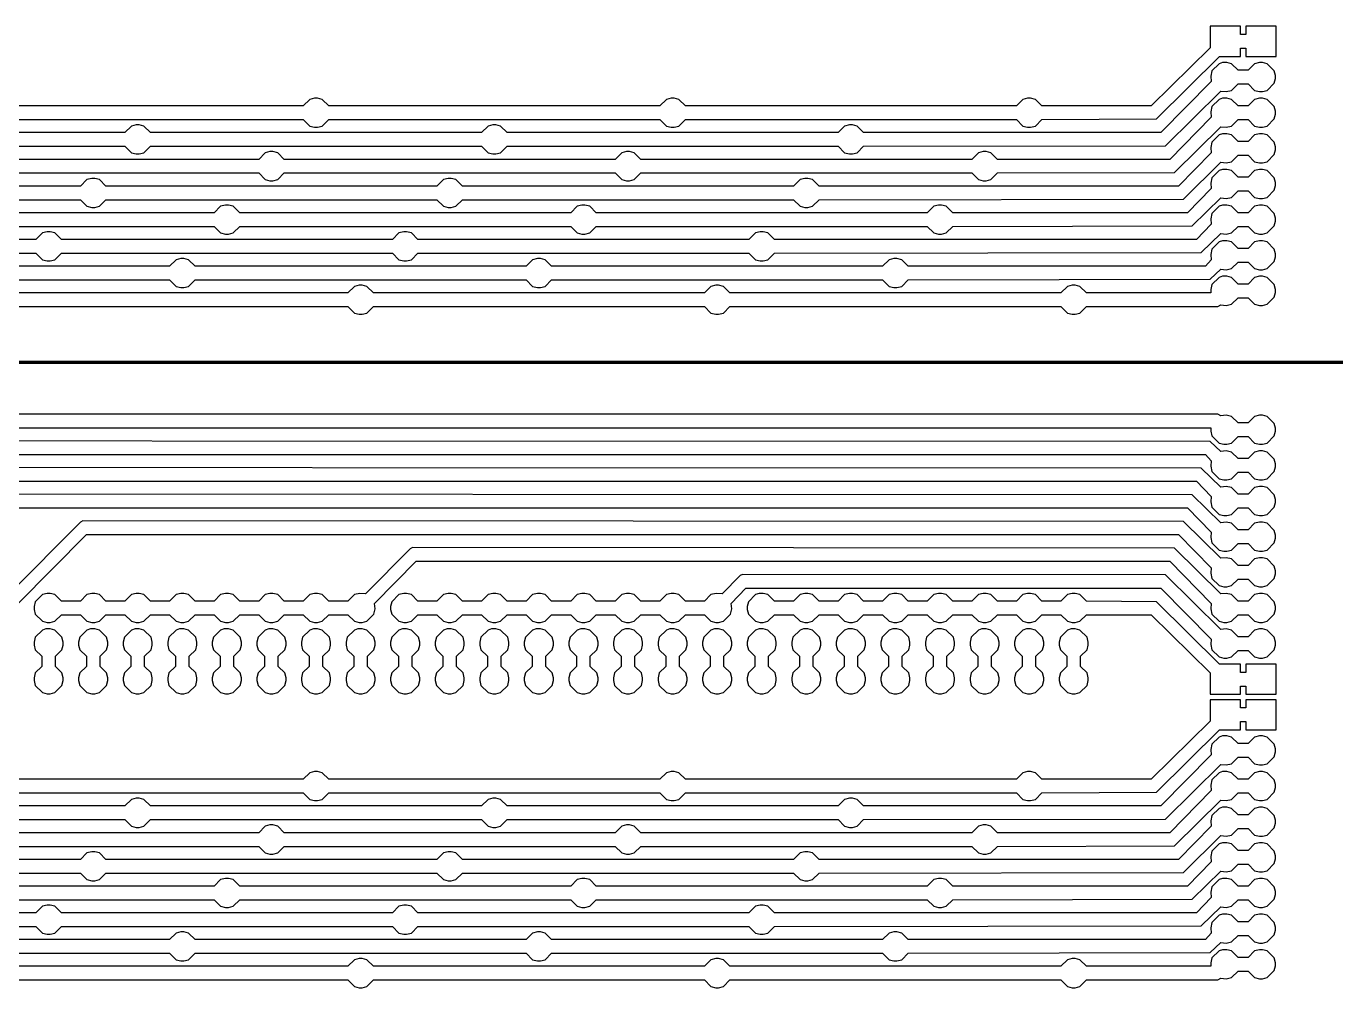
# Model space of a CAD drawing. Header units: millimetres. Extents: x -2 to 222, y 0 to 275.
# Drawn here: x 128.2 to 222, y 2.4 to 70.9 of the extents above; entities that cross this region are included whole.
import ezdxf

# ---------------------------------------------------------------- set-up
doc = ezdxf.new("R2010")
doc.units = ezdxf.units.MM
doc.layers.add('bottom', color=1, linetype='CONTINUOUS', lineweight=25, true_color=0xff0000)
doc.layers.add('rezanje', color=3, linetype='CONTINUOUS', lineweight=200, true_color=0x00ff00)

msp = doc.modelspace()

# ---------------------------------------------------------------- linework, layer by layer
at = {"layer": 'bottom'}
for points in [[(212.555667, 70.944667), (212.555667, 70.944667), (212.555667, 69.420667), (208.364667, 65.272), (200.575333, 65.272), (200.109667, 65.737667), (199.771, 65.822333), (199.559333, 65.822333), (199.220667, 65.737667), (198.755, 65.272), (175.175333, 65.272), (174.709667, 65.737667), (174.371, 65.822333), (174.159333, 65.822333), (173.820667, 65.737667), (173.355, 65.272), (149.775333, 65.272), (149.309667, 65.737667), (148.971, 65.822333), (148.759333, 65.822333), (148.420667, 65.737667), (147.955, 65.272), (124.375333, 65.272)], [(124.375333, 64.298333), (147.955, 64.298333), (148.420667, 63.832667), (148.759333, 63.748), (148.971, 63.748), (149.309667, 63.832667), (149.775333, 64.298333), (173.355, 64.298333), (173.820667, 63.832667), (174.159333, 63.748), (174.371, 63.748), (174.709667, 63.832667), (175.175333, 64.298333), (198.755, 64.298333), (199.220667, 63.832667), (199.559333, 63.748), (199.771, 63.748), (200.109667, 63.832667), (200.575333, 64.298333), (208.745667, 64.340667), (213.233, 68.785667), (214.714667, 68.785667), (214.714667, 69.378333), (215.095667, 69.378333), (215.095667, 68.785667), (217.254667, 68.785667), (217.254667, 70.944667), (215.095667, 70.944667), (215.095667, 70.352), (214.714667, 70.352), (214.714667, 70.944667), (212.555667, 70.944667)], [(213.444667, 68.362333), (213.444667, 68.362333), (213.190667, 68.277667), (212.682667, 67.769667), (212.598, 67.388667), (212.640333, 67.007667), (209.042, 63.367), (187.875333, 63.367), (187.409667, 63.832667), (187.071, 63.917333), (186.859333, 63.917333), (186.520667, 63.832667), (186.055, 63.367), (162.475333, 63.367), (162.009667, 63.832667), (161.671, 63.917333), (161.459333, 63.917333), (161.120667, 63.832667), (160.655, 63.367), (137.075333, 63.367), (136.609667, 63.832667), (136.271, 63.917333), (136.059333, 63.917333), (135.720667, 63.832667), (135.255, 63.367), (111.675333, 63.367)], [(111.675333, 62.393333), (135.255, 62.393333), (135.720667, 61.927667), (136.059333, 61.843), (136.271, 61.843), (136.609667, 61.927667), (137.075333, 62.393333), (160.655, 62.393333), (161.120667, 61.927667), (161.459333, 61.843), (161.671, 61.843), (162.009667, 61.927667), (162.475333, 62.393333), (186.055, 62.393333), (186.520667, 61.927667), (186.859333, 61.843), (187.071, 61.843), (187.409667, 61.927667), (187.875333, 62.393333), (209.380667, 62.435667), (213.317667, 66.330333), (213.698667, 66.288), (214.079667, 66.372667), (214.545333, 66.838333), (215.265, 66.838333), (215.730667, 66.372667), (216.069333, 66.288), (216.281, 66.288), (216.619667, 66.372667), (217.127667, 66.880667), (217.212333, 67.219333), (217.212333, 67.431), (217.127667, 67.769667), (216.619667, 68.277667), (216.281, 68.362333), (216.069333, 68.362333), (215.730667, 68.277667), (215.265, 67.812), (214.545333, 67.812), (214.079667, 68.277667), (213.741, 68.362333), (213.444667, 68.362333)], [(213.444667, 65.822333), (213.444667, 65.822333), (213.190667, 65.737667), (212.682667, 65.229667), (212.598, 64.848667), (212.640333, 64.467667), (209.677, 61.462), (197.400333, 61.462), (196.934667, 61.927667), (196.596, 62.012333), (196.384333, 62.012333), (196.045667, 61.927667), (195.58, 61.462), (172.000333, 61.462), (171.534667, 61.927667), (171.196, 62.012333), (170.984333, 62.012333), (170.645667, 61.927667), (170.18, 61.462), (146.600333, 61.462), (146.134667, 61.927667), (145.796, 62.012333), (145.584333, 62.012333), (145.245667, 61.927667), (144.78, 61.462), (121.200333, 61.462)], [(121.200333, 60.488333), (144.78, 60.488333), (145.245667, 60.022667), (145.584333, 59.938), (145.796, 59.938), (146.134667, 60.022667), (146.600333, 60.488333), (170.18, 60.488333), (170.645667, 60.022667), (170.984333, 59.938), (171.196, 59.938), (171.534667, 60.022667), (172.000333, 60.488333), (195.58, 60.488333), (196.045667, 60.022667), (196.384333, 59.938), (196.596, 59.938), (196.934667, 60.022667), (197.400333, 60.488333), (210.015667, 60.530667), (213.317667, 63.790333), (213.698667, 63.748), (214.079667, 63.832667), (214.545333, 64.298333), (215.265, 64.298333), (215.730667, 63.832667), (216.069333, 63.748), (216.281, 63.748), (216.619667, 63.832667), (217.127667, 64.340667), (217.212333, 64.679333), (217.212333, 64.891), (217.127667, 65.229667), (216.619667, 65.737667), (216.281, 65.822333), (216.069333, 65.822333), (215.730667, 65.737667), (215.265, 65.272), (214.545333, 65.272), (214.079667, 65.737667), (213.741, 65.822333), (213.444667, 65.822333)], [(213.444667, 63.282333), (213.444667, 63.282333), (213.190667, 63.197667), (212.682667, 62.689667), (212.598, 62.308667), (212.640333, 61.927667), (210.312, 59.557), (184.700333, 59.557), (184.234667, 60.022667), (183.896, 60.107333), (183.684333, 60.107333), (183.345667, 60.022667), (182.88, 59.557), (159.300333, 59.557), (158.834667, 60.022667), (158.496, 60.107333), (158.284333, 60.107333), (157.945667, 60.022667), (157.48, 59.557), (133.900333, 59.557), (133.434667, 60.022667), (133.096, 60.107333), (132.884333, 60.107333), (132.545667, 60.022667), (132.08, 59.557), (108.500333, 59.557)], [(108.500333, 58.583333), (132.08, 58.583333), (132.545667, 58.117667), (132.884333, 58.033), (133.096, 58.033), (133.434667, 58.117667), (133.900333, 58.583333), (157.48, 58.583333), (157.945667, 58.117667), (158.284333, 58.033), (158.496, 58.033), (158.834667, 58.117667), (159.300333, 58.583333), (182.88, 58.583333), (183.345667, 58.117667), (183.684333, 58.033), (183.896, 58.033), (184.234667, 58.117667), (184.700333, 58.583333), (210.650667, 58.625667), (213.317667, 61.250333), (213.698667, 61.208), (214.079667, 61.292667), (214.545333, 61.758333), (215.265, 61.758333), (215.730667, 61.292667), (216.069333, 61.208), (216.281, 61.208), (216.619667, 61.292667), (217.127667, 61.800667), (217.212333, 62.139333), (217.212333, 62.351), (217.127667, 62.689667), (216.619667, 63.197667), (216.281, 63.282333), (216.069333, 63.282333), (215.730667, 63.197667), (215.265, 62.732), (214.545333, 62.732), (214.079667, 63.197667), (213.741, 63.282333), (213.444667, 63.282333)], [(213.444667, 60.742333), (213.444667, 60.742333), (213.190667, 60.657667), (212.682667, 60.149667), (212.598, 59.768667), (212.640333, 59.387667), (210.947, 57.652), (194.225333, 57.652), (193.759667, 58.117667), (193.421, 58.202333), (193.209333, 58.202333), (192.870667, 58.117667), (192.405, 57.652), (168.825333, 57.652), (168.359667, 58.117667), (168.021, 58.202333), (167.809333, 58.202333), (167.470667, 58.117667), (167.005, 57.652), (143.425333, 57.652), (142.959667, 58.117667), (142.621, 58.202333), (142.409333, 58.202333), (142.070667, 58.117667), (141.605, 57.652), (118.025333, 57.652)], [(118.025333, 56.678333), (141.605, 56.678333), (142.070667, 56.212667), (142.409333, 56.128), (142.621, 56.128), (142.959667, 56.212667), (143.425333, 56.678333), (167.005, 56.678333), (167.470667, 56.212667), (167.809333, 56.128), (168.021, 56.128), (168.359667, 56.212667), (168.825333, 56.678333), (192.405, 56.678333), (192.870667, 56.212667), (193.209333, 56.128), (193.421, 56.128), (193.759667, 56.212667), (194.225333, 56.678333), (211.285667, 56.720667), (213.317667, 58.710333), (213.698667, 58.668), (214.079667, 58.752667), (214.545333, 59.218333), (215.265, 59.218333), (215.730667, 58.752667), (216.069333, 58.668), (216.281, 58.668), (216.619667, 58.752667), (217.127667, 59.260667), (217.212333, 59.599333), (217.212333, 59.811), (217.127667, 60.149667), (216.619667, 60.657667), (216.281, 60.742333), (216.069333, 60.742333), (215.730667, 60.657667), (215.265, 60.192), (214.545333, 60.192), (214.079667, 60.657667), (213.741, 60.742333), (213.444667, 60.742333)], [(213.444667, 58.202333), (213.444667, 58.202333), (213.190667, 58.117667), (212.682667, 57.609667), (212.598, 57.228667), (212.640333, 56.847667), (211.582, 55.747), (181.525333, 55.747), (181.059667, 56.212667), (180.721, 56.297333), (180.509333, 56.297333), (180.170667, 56.212667), (179.705, 55.747), (156.125333, 55.747), (155.659667, 56.212667), (155.321, 56.297333), (155.109333, 56.297333), (154.770667, 56.212667), (154.305, 55.747), (130.725333, 55.747), (130.259667, 56.212667), (129.921, 56.297333), (129.709333, 56.297333), (129.370667, 56.212667), (128.905, 55.747), (105.325333, 55.747)], [(105.325333, 54.773333), (128.905, 54.773333), (129.370667, 54.307667), (129.709333, 54.223), (129.921, 54.223), (130.259667, 54.307667), (130.725333, 54.773333), (154.305, 54.773333), (154.770667, 54.307667), (155.109333, 54.223), (155.321, 54.223), (155.659667, 54.307667), (156.125333, 54.773333), (179.705, 54.773333), (180.170667, 54.307667), (180.509333, 54.223), (180.721, 54.223), (181.059667, 54.307667), (181.525333, 54.773333), (211.920667, 54.815667), (213.317667, 56.170333), (213.698667, 56.128), (214.079667, 56.212667), (214.545333, 56.678333), (215.265, 56.678333), (215.730667, 56.212667), (216.069333, 56.128), (216.281, 56.128), (216.619667, 56.212667), (217.127667, 56.720667), (217.212333, 57.059333), (217.212333, 57.271), (217.127667, 57.609667), (216.619667, 58.117667), (216.281, 58.202333), (216.069333, 58.202333), (215.730667, 58.117667), (215.265, 57.652), (214.545333, 57.652), (214.079667, 58.117667), (213.741, 58.202333), (213.444667, 58.202333)], [(213.444667, 55.662333), (213.444667, 55.662333), (213.190667, 55.577667), (212.682667, 55.069667), (212.598, 54.688667), (212.640333, 54.307667), (212.217, 53.842), (191.050333, 53.842), (190.584667, 54.307667), (190.246, 54.392333), (190.034333, 54.392333), (189.695667, 54.307667), (189.23, 53.842), (165.650333, 53.842), (165.184667, 54.307667), (164.846, 54.392333), (164.634333, 54.392333), (164.295667, 54.307667), (163.83, 53.842), (140.250333, 53.842), (139.784667, 54.307667), (139.446, 54.392333), (139.234333, 54.392333), (138.895667, 54.307667), (138.43, 53.842), (114.850333, 53.842)], [(114.850333, 52.868333), (138.43, 52.868333), (138.895667, 52.402667), (139.234333, 52.318), (139.446, 52.318), (139.784667, 52.402667), (140.250333, 52.868333), (163.83, 52.868333), (164.295667, 52.402667), (164.634333, 52.318), (164.846, 52.318), (165.184667, 52.402667), (165.650333, 52.868333), (189.23, 52.868333), (189.695667, 52.402667), (190.034333, 52.318), (190.246, 52.318), (190.584667, 52.402667), (191.050333, 52.868333), (212.555667, 52.910667), (213.317667, 53.630333), (213.698667, 53.588), (214.079667, 53.672667), (214.545333, 54.138333), (215.265, 54.138333), (215.730667, 53.672667), (216.069333, 53.588), (216.281, 53.588), (216.619667, 53.672667), (217.127667, 54.180667), (217.212333, 54.519333), (217.212333, 54.731), (217.127667, 55.069667), (216.619667, 55.577667), (216.281, 55.662333), (216.069333, 55.662333), (215.730667, 55.577667), (215.265, 55.112), (214.545333, 55.112), (214.079667, 55.577667), (213.741, 55.662333), (213.444667, 55.662333)], [(213.444667, 53.122333), (213.444667, 53.122333), (213.190667, 53.037667), (212.682667, 52.529667), (212.598, 52.191), (212.598, 51.937), (203.750333, 51.937), (203.284667, 52.402667), (202.946, 52.487333), (202.734333, 52.487333), (202.395667, 52.402667), (201.93, 51.937), (178.350333, 51.937), (177.884667, 52.402667), (177.546, 52.487333), (177.334333, 52.487333), (176.995667, 52.402667), (176.53, 51.937), (152.950333, 51.937), (152.484667, 52.402667), (152.146, 52.487333), (151.934333, 52.487333), (151.595667, 52.402667), (151.13, 51.937), (127.550333, 51.937)], [(127.550333, 50.963333), (151.13, 50.963333), (151.595667, 50.497667), (151.934333, 50.413), (152.146, 50.413), (152.484667, 50.497667), (152.950333, 50.963333), (176.53, 50.963333), (176.995667, 50.497667), (177.334333, 50.413), (177.546, 50.413), (177.884667, 50.497667), (178.350333, 50.963333), (201.93, 50.963333), (202.395667, 50.497667), (202.734333, 50.413), (202.946, 50.413), (203.284667, 50.497667), (203.750333, 50.963333), (213.106, 50.963333), (213.317667, 51.090333), (213.698667, 51.048), (214.079667, 51.132667), (214.545333, 51.598333), (215.265, 51.598333), (215.730667, 51.132667), (216.069333, 51.048), (216.281, 51.048), (216.619667, 51.132667), (217.127667, 51.640667), (217.212333, 51.979333), (217.212333, 52.191), (217.127667, 52.529667), (216.619667, 53.037667), (216.281, 53.122333), (216.069333, 53.122333), (215.730667, 53.037667), (215.265, 52.572), (214.545333, 52.572), (214.079667, 53.037667), (213.741, 53.122333), (213.444667, 53.122333)], [(38.523333, 42.333333), (212.598, 42.333333), (212.598, 42.079333), (212.682667, 41.740667), (213.190667, 41.232667), (213.529333, 41.148), (213.741, 41.148), (214.079667, 41.232667), (214.545333, 41.698333), (215.265, 41.698333), (215.730667, 41.232667), (216.069333, 41.148), (216.281, 41.148), (216.619667, 41.232667), (217.127667, 41.740667), (217.212333, 42.079333), (217.212333, 42.291), (217.127667, 42.629667), (216.619667, 43.137667), (216.281, 43.222333), (216.069333, 43.222333), (215.730667, 43.137667), (215.265, 42.672), (214.545333, 42.672), (214.079667, 43.137667), (213.698667, 43.222333), (213.317667, 43.18), (213.106, 43.307), (38.269333, 43.307)], [(62.018333, 40.428333), (212.217, 40.428333), (212.640333, 39.962667), (212.598, 39.581667), (212.682667, 39.200667), (213.190667, 38.692667), (213.529333, 38.608), (213.741, 38.608), (214.079667, 38.692667), (214.545333, 39.158333), (215.265, 39.158333), (215.730667, 38.692667), (216.069333, 38.608), (216.281, 38.608), (216.619667, 38.692667), (217.127667, 39.200667), (217.212333, 39.539333), (217.212333, 39.751), (217.127667, 40.089667), (216.619667, 40.597667), (216.281, 40.682333), (216.069333, 40.682333), (215.730667, 40.597667), (215.265, 40.132), (214.545333, 40.132), (214.079667, 40.597667), (213.698667, 40.682333), (213.317667, 40.64), (212.555667, 41.359667), (61.764333, 41.402)], [(85.513333, 38.523333), (211.582, 38.523333), (212.640333, 37.422667), (212.598, 37.041667), (212.682667, 36.660667), (213.190667, 36.152667), (213.529333, 36.068), (213.741, 36.068), (214.079667, 36.152667), (214.545333, 36.618333), (215.265, 36.618333), (215.730667, 36.152667), (216.069333, 36.068), (216.281, 36.068), (216.619667, 36.152667), (217.127667, 36.660667), (217.212333, 36.999333), (217.212333, 37.211), (217.127667, 37.549667), (216.619667, 38.057667), (216.281, 38.142333), (216.069333, 38.142333), (215.730667, 38.057667), (215.265, 37.592), (214.545333, 37.592), (214.079667, 38.057667), (213.698667, 38.142333), (213.317667, 38.1), (211.920667, 39.454667), (85.259333, 39.497)], [(109.008333, 36.618333), (210.947, 36.618333), (212.640333, 34.882667), (212.598, 34.501667), (212.682667, 34.120667), (213.190667, 33.612667), (213.529333, 33.528), (213.741, 33.528), (214.079667, 33.612667), (214.545333, 34.078333), (215.265, 34.078333), (215.730667, 33.612667), (216.069333, 33.528), (216.281, 33.528), (216.619667, 33.612667), (217.127667, 34.120667), (217.212333, 34.459333), (217.212333, 34.671), (217.127667, 35.009667), (216.619667, 35.517667), (216.281, 35.602333), (216.069333, 35.602333), (215.730667, 35.517667), (215.265, 35.052), (214.545333, 35.052), (214.079667, 35.517667), (213.698667, 35.602333), (213.317667, 35.56), (211.285667, 37.549667), (108.754333, 37.592)], [(132.249333, 35.687), (132.249333, 35.687), (132.08, 35.602333), (127, 30.48)], [(127.635, 29.802667), (132.503333, 34.713333), (210.312, 34.713333), (212.640333, 32.342667), (212.598, 31.961667), (212.682667, 31.580667), (213.190667, 31.072667), (213.529333, 30.988), (213.741, 30.988), (214.079667, 31.072667), (214.545333, 31.538333), (215.265, 31.538333), (215.730667, 31.072667), (216.069333, 30.988), (216.281, 30.988), (216.619667, 31.072667), (217.127667, 31.580667), (217.212333, 31.919333), (217.212333, 32.131), (217.127667, 32.469667), (216.619667, 32.977667), (216.281, 33.062333), (216.069333, 33.062333), (215.730667, 32.977667), (215.265, 32.512), (214.545333, 32.512), (214.079667, 32.977667), (213.698667, 33.062333), (213.317667, 33.02), (210.650667, 35.644667), (132.249333, 35.687)], [(155.744333, 33.782), (155.744333, 33.782), (155.575, 33.697333), (152.4, 30.48), (151.976667, 30.522333), (151.595667, 30.437667), (151.13, 29.972), (149.775333, 29.972), (149.309667, 30.437667), (148.971, 30.522333), (148.759333, 30.522333), (148.420667, 30.437667), (147.955, 29.972), (146.600333, 29.972), (146.134667, 30.437667), (145.796, 30.522333), (145.584333, 30.522333), (145.245667, 30.437667), (144.78, 29.972), (143.425333, 29.972), (142.959667, 30.437667), (142.621, 30.522333), (142.409333, 30.522333), (142.070667, 30.437667), (141.605, 29.972), (140.250333, 29.972), (139.784667, 30.437667), (139.446, 30.522333), (139.234333, 30.522333), (138.895667, 30.437667), (138.43, 29.972), (137.075333, 29.972), (136.609667, 30.437667), (136.271, 30.522333), (136.059333, 30.522333), (135.720667, 30.437667), (135.255, 29.972), (133.900333, 29.972), (133.434667, 30.437667), (133.096, 30.522333), (132.884333, 30.522333), (132.545667, 30.437667), (132.08, 29.972), (130.725333, 29.972), (130.259667, 30.437667), (129.921, 30.522333), (129.709333, 30.522333), (129.370667, 30.437667), (128.862667, 29.929667), (128.778, 29.591), (128.778, 29.379333), (128.862667, 29.040667), (129.370667, 28.532667), (129.709333, 28.448), (129.921, 28.448), (130.259667, 28.532667), (130.725333, 28.998333), (132.08, 28.998333), (132.545667, 28.532667), (132.884333, 28.448), (133.096, 28.448), (133.434667, 28.532667), (133.900333, 28.998333), (135.255, 28.998333), (135.720667, 28.532667), (136.059333, 28.448), (136.271, 28.448), (136.609667, 28.532667), (137.075333, 28.998333), (138.43, 28.998333), (138.895667, 28.532667), (139.234333, 28.448), (139.446, 28.448), (139.784667, 28.532667), (140.250333, 28.998333), (141.605, 28.998333), (142.070667, 28.532667), (142.409333, 28.448), (142.621, 28.448), (142.959667, 28.532667), (143.425333, 28.998333), (144.78, 28.998333), (145.245667, 28.532667), (145.584333, 28.448), (145.796, 28.448), (146.134667, 28.532667), (146.600333, 28.998333), (147.955, 28.998333), (148.420667, 28.532667), (148.759333, 28.448), (148.971, 28.448), (149.309667, 28.532667), (149.775333, 28.998333), (151.13, 28.998333), (151.595667, 28.532667), (151.934333, 28.448), (152.146, 28.448), (152.484667, 28.532667), (152.992667, 29.040667), (153.077333, 29.421667), (153.035, 29.802667), (155.998333, 32.808333), (209.677, 32.808333), (212.640333, 29.802667), (212.598, 29.421667), (212.682667, 29.040667), (213.190667, 28.532667), (213.529333, 28.448), (213.741, 28.448), (214.079667, 28.532667), (214.545333, 28.998333), (215.265, 28.998333), (215.730667, 28.532667), (216.069333, 28.448), (216.281, 28.448), (216.619667, 28.532667), (217.127667, 29.040667), (217.212333, 29.379333), (217.212333, 29.591), (217.127667, 29.929667), (216.619667, 30.437667), (216.281, 30.522333), (216.069333, 30.522333), (215.730667, 30.437667), (215.265, 29.972), (214.545333, 29.972), (214.079667, 30.437667), (213.698667, 30.522333), (213.317667, 30.48), (210.015667, 33.739667), (155.744333, 33.782)], [(179.239333, 31.877), (179.239333, 31.877), (179.07, 31.792333), (177.8, 30.48), (177.376667, 30.522333), (176.995667, 30.437667), (176.53, 29.972), (175.175333, 29.972), (174.709667, 30.437667), (174.371, 30.522333), (174.159333, 30.522333), (173.820667, 30.437667), (173.355, 29.972), (172.000333, 29.972), (171.534667, 30.437667), (171.196, 30.522333), (170.984333, 30.522333), (170.645667, 30.437667), (170.18, 29.972), (168.825333, 29.972), (168.359667, 30.437667), (168.021, 30.522333), (167.809333, 30.522333), (167.470667, 30.437667), (167.005, 29.972), (165.650333, 29.972), (165.184667, 30.437667), (164.846, 30.522333), (164.634333, 30.522333), (164.295667, 30.437667), (163.83, 29.972), (162.475333, 29.972), (162.009667, 30.437667), (161.671, 30.522333), (161.459333, 30.522333), (161.120667, 30.437667), (160.655, 29.972), (159.300333, 29.972), (158.834667, 30.437667), (158.496, 30.522333), (158.284333, 30.522333), (157.945667, 30.437667), (157.48, 29.972), (156.125333, 29.972), (155.659667, 30.437667), (155.321, 30.522333), (155.109333, 30.522333), (154.770667, 30.437667), (154.262667, 29.929667), (154.178, 29.591), (154.178, 29.379333), (154.262667, 29.040667), (154.770667, 28.532667), (155.109333, 28.448), (155.321, 28.448), (155.659667, 28.532667), (156.125333, 28.998333), (157.48, 28.998333), (157.945667, 28.532667), (158.284333, 28.448), (158.496, 28.448), (158.834667, 28.532667), (159.300333, 28.998333), (160.655, 28.998333), (161.120667, 28.532667), (161.459333, 28.448), (161.671, 28.448), (162.009667, 28.532667), (162.475333, 28.998333), (163.83, 28.998333), (164.295667, 28.532667), (164.634333, 28.448), (164.846, 28.448), (165.184667, 28.532667), (165.650333, 28.998333), (167.005, 28.998333), (167.470667, 28.532667), (167.809333, 28.448), (168.021, 28.448), (168.359667, 28.532667), (168.825333, 28.998333), (170.18, 28.998333), (170.645667, 28.532667), (170.984333, 28.448), (171.196, 28.448), (171.534667, 28.532667), (172.000333, 28.998333), (173.355, 28.998333), (173.820667, 28.532667), (174.159333, 28.448), (174.371, 28.448), (174.709667, 28.532667), (175.175333, 28.998333), (176.53, 28.998333), (176.995667, 28.532667), (177.334333, 28.448), (177.546, 28.448), (177.884667, 28.532667), (178.392667, 29.040667), (178.477333, 29.421667), (178.435, 29.802667), (179.493333, 30.903333), (209.042, 30.903333), (212.640333, 27.262667), (212.598, 26.881667), (212.682667, 26.500667), (213.190667, 25.992667), (213.529333, 25.908), (213.741, 25.908), (214.079667, 25.992667), (214.545333, 26.458333), (215.265, 26.458333), (215.730667, 25.992667), (216.069333, 25.908), (216.281, 25.908), (216.619667, 25.992667), (217.127667, 26.500667), (217.212333, 26.839333), (217.212333, 27.051), (217.127667, 27.389667), (216.619667, 27.897667), (216.281, 27.982333), (216.069333, 27.982333), (215.730667, 27.897667), (215.265, 27.432), (214.545333, 27.432), (214.079667, 27.897667), (213.698667, 27.982333), (213.317667, 27.94), (209.380667, 31.834667), (179.239333, 31.877)], [(180.424667, 30.522333), (180.424667, 30.522333), (180.170667, 30.437667), (179.662667, 29.929667), (179.578, 29.591), (179.578, 29.379333), (179.662667, 29.040667), (180.170667, 28.532667), (180.509333, 28.448), (180.721, 28.448), (181.059667, 28.532667), (181.525333, 28.998333), (182.88, 28.998333), (183.345667, 28.532667), (183.684333, 28.448), (183.896, 28.448), (184.234667, 28.532667), (184.700333, 28.998333), (186.055, 28.998333), (186.520667, 28.532667), (186.859333, 28.448), (187.071, 28.448), (187.409667, 28.532667), (187.875333, 28.998333), (189.23, 28.998333), (189.695667, 28.532667), (190.034333, 28.448), (190.246, 28.448), (190.584667, 28.532667), (191.050333, 28.998333), (192.405, 28.998333), (192.870667, 28.532667), (193.209333, 28.448), (193.421, 28.448), (193.759667, 28.532667), (194.225333, 28.998333), (195.58, 28.998333), (196.045667, 28.532667), (196.384333, 28.448), (196.596, 28.448), (196.934667, 28.532667), (197.400333, 28.998333), (198.755, 28.998333), (199.220667, 28.532667), (199.559333, 28.448), (199.771, 28.448), (200.109667, 28.532667), (200.575333, 28.998333), (201.93, 28.998333), (202.395667, 28.532667), (202.734333, 28.448), (202.946, 28.448), (203.284667, 28.532667), (203.750333, 28.998333), (208.364667, 28.998333), (212.555667, 24.849667), (212.555667, 23.325667), (214.714667, 23.325667), (214.714667, 23.918333), (215.095667, 23.918333), (215.095667, 23.325667), (217.254667, 23.325667), (217.254667, 25.484667), (215.095667, 25.484667), (215.095667, 24.892), (214.714667, 24.892), (214.714667, 25.484667), (213.233, 25.484667), (208.745667, 29.929667), (203.750333, 29.972), (203.284667, 30.437667), (202.946, 30.522333), (202.734333, 30.522333), (202.395667, 30.437667), (201.93, 29.972), (200.575333, 29.972), (200.109667, 30.437667), (199.771, 30.522333), (199.559333, 30.522333), (199.220667, 30.437667), (198.755, 29.972), (197.400333, 29.972), (196.934667, 30.437667), (196.596, 30.522333), (196.384333, 30.522333), (196.045667, 30.437667), (195.58, 29.972), (194.225333, 29.972), (193.759667, 30.437667), (193.421, 30.522333), (193.209333, 30.522333), (192.870667, 30.437667), (192.405, 29.972), (191.050333, 29.972), (190.584667, 30.437667), (190.246, 30.522333), (190.034333, 30.522333), (189.695667, 30.437667), (189.23, 29.972), (187.875333, 29.972), (187.409667, 30.437667), (187.071, 30.522333), (186.859333, 30.522333), (186.520667, 30.437667), (186.055, 29.972), (184.700333, 29.972), (184.234667, 30.437667), (183.896, 30.522333), (183.684333, 30.522333), (183.345667, 30.437667), (182.88, 29.972), (181.525333, 29.972), (181.059667, 30.437667), (180.721, 30.522333), (180.424667, 30.522333)], [(129.624667, 27.982333), (129.624667, 27.982333), (129.370667, 27.897667), (128.862667, 27.389667), (128.778, 27.051), (128.778, 26.839333), (128.862667, 26.500667), (129.328333, 26.035), (129.328333, 25.315333), (128.862667, 24.849667), (128.778, 24.511), (128.778, 24.299333), (128.862667, 23.960667), (129.370667, 23.452667), (129.709333, 23.368), (129.921, 23.368), (130.259667, 23.452667), (130.767667, 23.960667), (130.852333, 24.299333), (130.852333, 24.511), (130.767667, 24.849667), (130.302, 25.315333), (130.302, 26.035), (130.767667, 26.500667), (130.852333, 26.839333), (130.852333, 27.051), (130.767667, 27.389667), (130.259667, 27.897667), (129.921, 27.982333), (129.624667, 27.982333)], [(132.799667, 27.982333), (132.799667, 27.982333), (132.545667, 27.897667), (132.037667, 27.389667), (131.953, 27.051), (131.953, 26.839333), (132.037667, 26.500667), (132.503333, 26.035), (132.503333, 25.315333), (132.037667, 24.849667), (131.953, 24.511), (131.953, 24.299333), (132.037667, 23.960667), (132.545667, 23.452667), (132.884333, 23.368), (133.096, 23.368), (133.434667, 23.452667), (133.942667, 23.960667), (134.027333, 24.299333), (134.027333, 24.511), (133.942667, 24.849667), (133.477, 25.315333), (133.477, 26.035), (133.942667, 26.500667), (134.027333, 26.839333), (134.027333, 27.051), (133.942667, 27.389667), (133.434667, 27.897667), (133.096, 27.982333), (132.799667, 27.982333)], [(135.974667, 27.982333), (135.974667, 27.982333), (135.720667, 27.897667), (135.212667, 27.389667), (135.128, 27.051), (135.128, 26.839333), (135.212667, 26.500667), (135.678333, 26.035), (135.678333, 25.315333), (135.212667, 24.849667), (135.128, 24.511), (135.128, 24.299333), (135.212667, 23.960667), (135.720667, 23.452667), (136.059333, 23.368), (136.271, 23.368), (136.609667, 23.452667), (137.117667, 23.960667), (137.202333, 24.299333), (137.202333, 24.511), (137.117667, 24.849667), (136.652, 25.315333), (136.652, 26.035), (137.117667, 26.500667), (137.202333, 26.839333), (137.202333, 27.051), (137.117667, 27.389667), (136.609667, 27.897667), (136.271, 27.982333), (135.974667, 27.982333)], [(139.149667, 27.982333), (139.149667, 27.982333), (138.895667, 27.897667), (138.387667, 27.389667), (138.303, 27.051), (138.303, 26.839333), (138.387667, 26.500667), (138.853333, 26.035), (138.853333, 25.315333), (138.387667, 24.849667), (138.303, 24.511), (138.303, 24.299333), (138.387667, 23.960667), (138.895667, 23.452667), (139.234333, 23.368), (139.446, 23.368), (139.784667, 23.452667), (140.292667, 23.960667), (140.377333, 24.299333), (140.377333, 24.511), (140.292667, 24.849667), (139.827, 25.315333), (139.827, 26.035), (140.292667, 26.500667), (140.377333, 26.839333), (140.377333, 27.051), (140.292667, 27.389667), (139.784667, 27.897667), (139.446, 27.982333), (139.149667, 27.982333)], [(142.324667, 27.982333), (142.324667, 27.982333), (142.070667, 27.897667), (141.562667, 27.389667), (141.478, 27.051), (141.478, 26.839333), (141.562667, 26.500667), (142.028333, 26.035), (142.028333, 25.315333), (141.562667, 24.849667), (141.478, 24.511), (141.478, 24.299333), (141.562667, 23.960667), (142.070667, 23.452667), (142.409333, 23.368), (142.621, 23.368), (142.959667, 23.452667), (143.467667, 23.960667), (143.552333, 24.299333), (143.552333, 24.511), (143.467667, 24.849667), (143.002, 25.315333), (143.002, 26.035), (143.467667, 26.500667), (143.552333, 26.839333), (143.552333, 27.051), (143.467667, 27.389667), (142.959667, 27.897667), (142.621, 27.982333), (142.324667, 27.982333)], [(145.499667, 27.982333), (145.499667, 27.982333), (145.245667, 27.897667), (144.737667, 27.389667), (144.653, 27.051), (144.653, 26.839333), (144.737667, 26.500667), (145.203333, 26.035), (145.203333, 25.315333), (144.737667, 24.849667), (144.653, 24.511), (144.653, 24.299333), (144.737667, 23.960667), (145.245667, 23.452667), (145.584333, 23.368), (145.796, 23.368), (146.134667, 23.452667), (146.642667, 23.960667), (146.727333, 24.299333), (146.727333, 24.511), (146.642667, 24.849667), (146.177, 25.315333), (146.177, 26.035), (146.642667, 26.500667), (146.727333, 26.839333), (146.727333, 27.051), (146.642667, 27.389667), (146.134667, 27.897667), (145.796, 27.982333), (145.499667, 27.982333)], [(148.674667, 27.982333), (148.674667, 27.982333), (148.420667, 27.897667), (147.912667, 27.389667), (147.828, 27.051), (147.828, 26.839333), (147.912667, 26.500667), (148.378333, 26.035), (148.378333, 25.315333), (147.912667, 24.849667), (147.828, 24.511), (147.828, 24.299333), (147.912667, 23.960667), (148.420667, 23.452667), (148.759333, 23.368), (148.971, 23.368), (149.309667, 23.452667), (149.817667, 23.960667), (149.902333, 24.299333), (149.902333, 24.511), (149.817667, 24.849667), (149.352, 25.315333), (149.352, 26.035), (149.817667, 26.500667), (149.902333, 26.839333), (149.902333, 27.051), (149.817667, 27.389667), (149.309667, 27.897667), (148.971, 27.982333), (148.674667, 27.982333)], [(151.849667, 27.982333), (151.849667, 27.982333), (151.595667, 27.897667), (151.087667, 27.389667), (151.003, 27.051), (151.003, 26.839333), (151.087667, 26.500667), (151.553333, 26.035), (151.553333, 25.315333), (151.087667, 24.849667), (151.003, 24.511), (151.003, 24.299333), (151.087667, 23.960667), (151.595667, 23.452667), (151.934333, 23.368), (152.146, 23.368), (152.484667, 23.452667), (152.992667, 23.960667), (153.077333, 24.299333), (153.077333, 24.511), (152.992667, 24.849667), (152.527, 25.315333), (152.527, 26.035), (152.992667, 26.500667), (153.077333, 26.839333), (153.077333, 27.051), (152.992667, 27.389667), (152.484667, 27.897667), (152.146, 27.982333), (151.849667, 27.982333)], [(155.024667, 27.982333), (155.024667, 27.982333), (154.770667, 27.897667), (154.262667, 27.389667), (154.178, 27.051), (154.178, 26.839333), (154.262667, 26.500667), (154.728333, 26.035), (154.728333, 25.315333), (154.262667, 24.849667), (154.178, 24.511), (154.178, 24.299333), (154.262667, 23.960667), (154.770667, 23.452667), (155.109333, 23.368), (155.321, 23.368), (155.659667, 23.452667), (156.167667, 23.960667), (156.252333, 24.299333), (156.252333, 24.511), (156.167667, 24.849667), (155.702, 25.315333), (155.702, 26.035), (156.167667, 26.500667), (156.252333, 26.839333), (156.252333, 27.051), (156.167667, 27.389667), (155.659667, 27.897667), (155.321, 27.982333), (155.024667, 27.982333)], [(158.199667, 27.982333), (158.199667, 27.982333), (157.945667, 27.897667), (157.437667, 27.389667), (157.353, 27.051), (157.353, 26.839333), (157.437667, 26.500667), (157.903333, 26.035), (157.903333, 25.315333), (157.437667, 24.849667), (157.353, 24.511), (157.353, 24.299333), (157.437667, 23.960667), (157.945667, 23.452667), (158.284333, 23.368), (158.496, 23.368), (158.834667, 23.452667), (159.342667, 23.960667), (159.427333, 24.299333), (159.427333, 24.511), (159.342667, 24.849667), (158.877, 25.315333), (158.877, 26.035), (159.342667, 26.500667), (159.427333, 26.839333), (159.427333, 27.051), (159.342667, 27.389667), (158.834667, 27.897667), (158.496, 27.982333), (158.199667, 27.982333)], [(161.374667, 27.982333), (161.374667, 27.982333), (161.120667, 27.897667), (160.612667, 27.389667), (160.528, 27.051), (160.528, 26.839333), (160.612667, 26.500667), (161.078333, 26.035), (161.078333, 25.315333), (160.612667, 24.849667), (160.528, 24.511), (160.528, 24.299333), (160.612667, 23.960667), (161.120667, 23.452667), (161.459333, 23.368), (161.671, 23.368), (162.009667, 23.452667), (162.517667, 23.960667), (162.602333, 24.299333), (162.602333, 24.511), (162.517667, 24.849667), (162.052, 25.315333), (162.052, 26.035), (162.517667, 26.500667), (162.602333, 26.839333), (162.602333, 27.051), (162.517667, 27.389667), (162.009667, 27.897667), (161.671, 27.982333), (161.374667, 27.982333)], [(164.549667, 27.982333), (164.549667, 27.982333), (164.295667, 27.897667), (163.787667, 27.389667), (163.703, 27.051), (163.703, 26.839333), (163.787667, 26.500667), (164.253333, 26.035), (164.253333, 25.315333), (163.787667, 24.849667), (163.703, 24.511), (163.703, 24.299333), (163.787667, 23.960667), (164.295667, 23.452667), (164.634333, 23.368), (164.846, 23.368), (165.184667, 23.452667), (165.692667, 23.960667), (165.777333, 24.299333), (165.777333, 24.511), (165.692667, 24.849667), (165.227, 25.315333), (165.227, 26.035), (165.692667, 26.500667), (165.777333, 26.839333), (165.777333, 27.051), (165.692667, 27.389667), (165.184667, 27.897667), (164.846, 27.982333), (164.549667, 27.982333)], [(167.724667, 27.982333), (167.724667, 27.982333), (167.470667, 27.897667), (166.962667, 27.389667), (166.878, 27.051), (166.878, 26.839333), (166.962667, 26.500667), (167.428333, 26.035), (167.428333, 25.315333), (166.962667, 24.849667), (166.878, 24.511), (166.878, 24.299333), (166.962667, 23.960667), (167.470667, 23.452667), (167.809333, 23.368), (168.021, 23.368), (168.359667, 23.452667), (168.867667, 23.960667), (168.952333, 24.299333), (168.952333, 24.511), (168.867667, 24.849667), (168.402, 25.315333), (168.402, 26.035), (168.867667, 26.500667), (168.952333, 26.839333), (168.952333, 27.051), (168.867667, 27.389667), (168.359667, 27.897667), (168.021, 27.982333), (167.724667, 27.982333)], [(170.899667, 27.982333), (170.899667, 27.982333), (170.645667, 27.897667), (170.137667, 27.389667), (170.053, 27.051), (170.053, 26.839333), (170.137667, 26.500667), (170.603333, 26.035), (170.603333, 25.315333), (170.137667, 24.849667), (170.053, 24.511), (170.053, 24.299333), (170.137667, 23.960667), (170.645667, 23.452667), (170.984333, 23.368), (171.196, 23.368), (171.534667, 23.452667), (172.042667, 23.960667), (172.127333, 24.299333), (172.127333, 24.511), (172.042667, 24.849667), (171.577, 25.315333), (171.577, 26.035), (172.042667, 26.500667), (172.127333, 26.839333), (172.127333, 27.051), (172.042667, 27.389667), (171.534667, 27.897667), (171.196, 27.982333), (170.899667, 27.982333)], [(174.074667, 27.982333), (174.074667, 27.982333), (173.820667, 27.897667), (173.312667, 27.389667), (173.228, 27.051), (173.228, 26.839333), (173.312667, 26.500667), (173.778333, 26.035), (173.778333, 25.315333), (173.312667, 24.849667), (173.228, 24.511), (173.228, 24.299333), (173.312667, 23.960667), (173.820667, 23.452667), (174.159333, 23.368), (174.371, 23.368), (174.709667, 23.452667), (175.217667, 23.960667), (175.302333, 24.299333), (175.302333, 24.511), (175.217667, 24.849667), (174.752, 25.315333), (174.752, 26.035), (175.217667, 26.500667), (175.302333, 26.839333), (175.302333, 27.051), (175.217667, 27.389667), (174.709667, 27.897667), (174.371, 27.982333), (174.074667, 27.982333)], [(177.249667, 27.982333), (177.249667, 27.982333), (176.995667, 27.897667), (176.487667, 27.389667), (176.403, 27.051), (176.403, 26.839333), (176.487667, 26.500667), (176.953333, 26.035), (176.953333, 25.315333), (176.487667, 24.849667), (176.403, 24.511), (176.403, 24.299333), (176.487667, 23.960667), (176.995667, 23.452667), (177.334333, 23.368), (177.546, 23.368), (177.884667, 23.452667), (178.392667, 23.960667), (178.477333, 24.299333), (178.477333, 24.511), (178.392667, 24.849667), (177.927, 25.315333), (177.927, 26.035), (178.392667, 26.500667), (178.477333, 26.839333), (178.477333, 27.051), (178.392667, 27.389667), (177.884667, 27.897667), (177.546, 27.982333), (177.249667, 27.982333)], [(180.424667, 27.982333), (180.424667, 27.982333), (180.170667, 27.897667), (179.662667, 27.389667), (179.578, 27.051), (179.578, 26.839333), (179.662667, 26.500667), (180.128333, 26.035), (180.128333, 25.315333), (179.662667, 24.849667), (179.578, 24.511), (179.578, 24.299333), (179.662667, 23.960667), (180.170667, 23.452667), (180.509333, 23.368), (180.721, 23.368), (181.059667, 23.452667), (181.567667, 23.960667), (181.652333, 24.299333), (181.652333, 24.511), (181.567667, 24.849667), (181.102, 25.315333), (181.102, 26.035), (181.567667, 26.500667), (181.652333, 26.839333), (181.652333, 27.051), (181.567667, 27.389667), (181.059667, 27.897667), (180.721, 27.982333), (180.424667, 27.982333)], [(183.599667, 27.982333), (183.599667, 27.982333), (183.345667, 27.897667), (182.837667, 27.389667), (182.753, 27.051), (182.753, 26.839333), (182.837667, 26.500667), (183.303333, 26.035), (183.303333, 25.315333), (182.837667, 24.849667), (182.753, 24.511), (182.753, 24.299333), (182.837667, 23.960667), (183.345667, 23.452667), (183.684333, 23.368), (183.896, 23.368), (184.234667, 23.452667), (184.742667, 23.960667), (184.827333, 24.299333), (184.827333, 24.511), (184.742667, 24.849667), (184.277, 25.315333), (184.277, 26.035), (184.742667, 26.500667), (184.827333, 26.839333), (184.827333, 27.051), (184.742667, 27.389667), (184.234667, 27.897667), (183.896, 27.982333), (183.599667, 27.982333)], [(186.774667, 27.982333), (186.774667, 27.982333), (186.520667, 27.897667), (186.012667, 27.389667), (185.928, 27.051), (185.928, 26.839333), (186.012667, 26.500667), (186.478333, 26.035), (186.478333, 25.315333), (186.012667, 24.849667), (185.928, 24.511), (185.928, 24.299333), (186.012667, 23.960667), (186.520667, 23.452667), (186.859333, 23.368), (187.071, 23.368), (187.409667, 23.452667), (187.917667, 23.960667), (188.002333, 24.299333), (188.002333, 24.511), (187.917667, 24.849667), (187.452, 25.315333), (187.452, 26.035), (187.917667, 26.500667), (188.002333, 26.839333), (188.002333, 27.051), (187.917667, 27.389667), (187.409667, 27.897667), (187.071, 27.982333), (186.774667, 27.982333)], [(189.949667, 27.982333), (189.949667, 27.982333), (189.695667, 27.897667), (189.187667, 27.389667), (189.103, 27.051), (189.103, 26.839333), (189.187667, 26.500667), (189.653333, 26.035), (189.653333, 25.315333), (189.187667, 24.849667), (189.103, 24.511), (189.103, 24.299333), (189.187667, 23.960667), (189.695667, 23.452667), (190.034333, 23.368), (190.246, 23.368), (190.584667, 23.452667), (191.092667, 23.960667), (191.177333, 24.299333), (191.177333, 24.511), (191.092667, 24.849667), (190.627, 25.315333), (190.627, 26.035), (191.092667, 26.500667), (191.177333, 26.839333), (191.177333, 27.051), (191.092667, 27.389667), (190.584667, 27.897667), (190.246, 27.982333), (189.949667, 27.982333)], [(193.124667, 27.982333), (193.124667, 27.982333), (192.870667, 27.897667), (192.362667, 27.389667), (192.278, 27.051), (192.278, 26.839333), (192.362667, 26.500667), (192.828333, 26.035), (192.828333, 25.315333), (192.362667, 24.849667), (192.278, 24.511), (192.278, 24.299333), (192.362667, 23.960667), (192.870667, 23.452667), (193.209333, 23.368), (193.421, 23.368), (193.759667, 23.452667), (194.267667, 23.960667), (194.352333, 24.299333), (194.352333, 24.511), (194.267667, 24.849667), (193.802, 25.315333), (193.802, 26.035), (194.267667, 26.500667), (194.352333, 26.839333), (194.352333, 27.051), (194.267667, 27.389667), (193.759667, 27.897667), (193.421, 27.982333), (193.124667, 27.982333)], [(196.299667, 27.982333), (196.299667, 27.982333), (196.045667, 27.897667), (195.537667, 27.389667), (195.453, 27.051), (195.453, 26.839333), (195.537667, 26.500667), (196.003333, 26.035), (196.003333, 25.315333), (195.537667, 24.849667), (195.453, 24.511), (195.453, 24.299333), (195.537667, 23.960667), (196.045667, 23.452667), (196.384333, 23.368), (196.596, 23.368), (196.934667, 23.452667), (197.442667, 23.960667), (197.527333, 24.299333), (197.527333, 24.511), (197.442667, 24.849667), (196.977, 25.315333), (196.977, 26.035), (197.442667, 26.500667), (197.527333, 26.839333), (197.527333, 27.051), (197.442667, 27.389667), (196.934667, 27.897667), (196.596, 27.982333), (196.299667, 27.982333)], [(199.474667, 27.982333), (199.474667, 27.982333), (199.220667, 27.897667), (198.712667, 27.389667), (198.628, 27.051), (198.628, 26.839333), (198.712667, 26.500667), (199.178333, 26.035), (199.178333, 25.315333), (198.712667, 24.849667), (198.628, 24.511), (198.628, 24.299333), (198.712667, 23.960667), (199.220667, 23.452667), (199.559333, 23.368), (199.771, 23.368), (200.109667, 23.452667), (200.617667, 23.960667), (200.702333, 24.299333), (200.702333, 24.511), (200.617667, 24.849667), (200.152, 25.315333), (200.152, 26.035), (200.617667, 26.500667), (200.702333, 26.839333), (200.702333, 27.051), (200.617667, 27.389667), (200.109667, 27.897667), (199.771, 27.982333), (199.474667, 27.982333)], [(202.649667, 27.982333), (202.649667, 27.982333), (202.395667, 27.897667), (201.887667, 27.389667), (201.803, 27.051), (201.803, 26.839333), (201.887667, 26.500667), (202.353333, 26.035), (202.353333, 25.315333), (201.887667, 24.849667), (201.803, 24.511), (201.803, 24.299333), (201.887667, 23.960667), (202.395667, 23.452667), (202.734333, 23.368), (202.946, 23.368), (203.284667, 23.452667), (203.792667, 23.960667), (203.877333, 24.299333), (203.877333, 24.511), (203.792667, 24.849667), (203.327, 25.315333), (203.327, 26.035), (203.792667, 26.500667), (203.877333, 26.839333), (203.877333, 27.051), (203.792667, 27.389667), (203.284667, 27.897667), (202.946, 27.982333), (202.649667, 27.982333)], [(212.555667, 22.944667), (212.555667, 22.944667), (212.555667, 21.420667), (208.364667, 17.272), (200.575333, 17.272), (200.109667, 17.737667), (199.771, 17.822333), (199.559333, 17.822333), (199.220667, 17.737667), (198.755, 17.272), (175.175333, 17.272), (174.709667, 17.737667), (174.371, 17.822333), (174.159333, 17.822333), (173.820667, 17.737667), (173.355, 17.272), (149.775333, 17.272), (149.309667, 17.737667), (148.971, 17.822333), (148.759333, 17.822333), (148.420667, 17.737667), (147.955, 17.272), (124.375333, 17.272)], [(124.375333, 16.298333), (147.955, 16.298333), (148.420667, 15.832667), (148.759333, 15.748), (148.971, 15.748), (149.309667, 15.832667), (149.775333, 16.298333), (173.355, 16.298333), (173.820667, 15.832667), (174.159333, 15.748), (174.371, 15.748), (174.709667, 15.832667), (175.175333, 16.298333), (198.755, 16.298333), (199.220667, 15.832667), (199.559333, 15.748), (199.771, 15.748), (200.109667, 15.832667), (200.575333, 16.298333), (208.745667, 16.340667), (213.233, 20.785667), (214.714667, 20.785667), (214.714667, 21.378333), (215.095667, 21.378333), (215.095667, 20.785667), (217.254667, 20.785667), (217.254667, 22.944667), (215.095667, 22.944667), (215.095667, 22.352), (214.714667, 22.352), (214.714667, 22.944667), (212.555667, 22.944667)], [(213.444667, 20.362333), (213.444667, 20.362333), (213.190667, 20.277667), (212.682667, 19.769667), (212.598, 19.388667), (212.640333, 19.007667), (209.042, 15.367), (187.875333, 15.367), (187.409667, 15.832667), (187.071, 15.917333), (186.859333, 15.917333), (186.520667, 15.832667), (186.055, 15.367), (162.475333, 15.367), (162.009667, 15.832667), (161.671, 15.917333), (161.459333, 15.917333), (161.120667, 15.832667), (160.655, 15.367), (137.075333, 15.367), (136.609667, 15.832667), (136.271, 15.917333), (136.059333, 15.917333), (135.720667, 15.832667), (135.255, 15.367), (111.675333, 15.367)], [(111.675333, 14.393333), (135.255, 14.393333), (135.720667, 13.927667), (136.059333, 13.843), (136.271, 13.843), (136.609667, 13.927667), (137.075333, 14.393333), (160.655, 14.393333), (161.120667, 13.927667), (161.459333, 13.843), (161.671, 13.843), (162.009667, 13.927667), (162.475333, 14.393333), (186.055, 14.393333), (186.520667, 13.927667), (186.859333, 13.843), (187.071, 13.843), (187.409667, 13.927667), (187.875333, 14.393333), (209.380667, 14.435667), (213.317667, 18.330333), (213.698667, 18.288), (214.079667, 18.372667), (214.545333, 18.838333), (215.265, 18.838333), (215.730667, 18.372667), (216.069333, 18.288), (216.281, 18.288), (216.619667, 18.372667), (217.127667, 18.880667), (217.212333, 19.219333), (217.212333, 19.431), (217.127667, 19.769667), (216.619667, 20.277667), (216.281, 20.362333), (216.069333, 20.362333), (215.730667, 20.277667), (215.265, 19.812), (214.545333, 19.812), (214.079667, 20.277667), (213.741, 20.362333), (213.444667, 20.362333)], [(213.444667, 17.822333), (213.444667, 17.822333), (213.190667, 17.737667), (212.682667, 17.229667), (212.598, 16.848667), (212.640333, 16.467667), (209.677, 13.462), (197.400333, 13.462), (196.934667, 13.927667), (196.596, 14.012333), (196.384333, 14.012333), (196.045667, 13.927667), (195.58, 13.462), (172.000333, 13.462), (171.534667, 13.927667), (171.196, 14.012333), (170.984333, 14.012333), (170.645667, 13.927667), (170.18, 13.462), (146.600333, 13.462), (146.134667, 13.927667), (145.796, 14.012333), (145.584333, 14.012333), (145.245667, 13.927667), (144.78, 13.462), (121.200333, 13.462)], [(121.200333, 12.488333), (144.78, 12.488333), (145.245667, 12.022667), (145.584333, 11.938), (145.796, 11.938), (146.134667, 12.022667), (146.600333, 12.488333), (170.18, 12.488333), (170.645667, 12.022667), (170.984333, 11.938), (171.196, 11.938), (171.534667, 12.022667), (172.000333, 12.488333), (195.58, 12.488333), (196.045667, 12.022667), (196.384333, 11.938), (196.596, 11.938), (196.934667, 12.022667), (197.400333, 12.488333), (210.015667, 12.530667), (213.317667, 15.790333), (213.698667, 15.748), (214.079667, 15.832667), (214.545333, 16.298333), (215.265, 16.298333), (215.730667, 15.832667), (216.069333, 15.748), (216.281, 15.748), (216.619667, 15.832667), (217.127667, 16.340667), (217.212333, 16.679333), (217.212333, 16.891), (217.127667, 17.229667), (216.619667, 17.737667), (216.281, 17.822333), (216.069333, 17.822333), (215.730667, 17.737667), (215.265, 17.272), (214.545333, 17.272), (214.079667, 17.737667), (213.741, 17.822333), (213.444667, 17.822333)], [(213.444667, 15.282333), (213.444667, 15.282333), (213.190667, 15.197667), (212.682667, 14.689667), (212.598, 14.308667), (212.640333, 13.927667), (210.312, 11.557), (184.700333, 11.557), (184.234667, 12.022667), (183.896, 12.107333), (183.684333, 12.107333), (183.345667, 12.022667), (182.88, 11.557), (159.300333, 11.557), (158.834667, 12.022667), (158.496, 12.107333), (158.284333, 12.107333), (157.945667, 12.022667), (157.48, 11.557), (133.900333, 11.557), (133.434667, 12.022667), (133.096, 12.107333), (132.884333, 12.107333), (132.545667, 12.022667), (132.08, 11.557), (108.500333, 11.557)], [(108.500333, 10.583333), (132.08, 10.583333), (132.545667, 10.117667), (132.884333, 10.033), (133.096, 10.033), (133.434667, 10.117667), (133.900333, 10.583333), (157.48, 10.583333), (157.945667, 10.117667), (158.284333, 10.033), (158.496, 10.033), (158.834667, 10.117667), (159.300333, 10.583333), (182.88, 10.583333), (183.345667, 10.117667), (183.684333, 10.033), (183.896, 10.033), (184.234667, 10.117667), (184.700333, 10.583333), (210.650667, 10.625667), (213.317667, 13.250333), (213.698667, 13.208), (214.079667, 13.292667), (214.545333, 13.758333), (215.265, 13.758333), (215.730667, 13.292667), (216.069333, 13.208), (216.281, 13.208), (216.619667, 13.292667), (217.127667, 13.800667), (217.212333, 14.139333), (217.212333, 14.351), (217.127667, 14.689667), (216.619667, 15.197667), (216.281, 15.282333), (216.069333, 15.282333), (215.730667, 15.197667), (215.265, 14.732), (214.545333, 14.732), (214.079667, 15.197667), (213.741, 15.282333), (213.444667, 15.282333)], [(213.444667, 12.742333), (213.444667, 12.742333), (213.190667, 12.657667), (212.682667, 12.149667), (212.598, 11.768667), (212.640333, 11.387667), (210.947, 9.652), (194.225333, 9.652), (193.759667, 10.117667), (193.421, 10.202333), (193.209333, 10.202333), (192.870667, 10.117667), (192.405, 9.652), (168.825333, 9.652), (168.359667, 10.117667), (168.021, 10.202333), (167.809333, 10.202333), (167.470667, 10.117667), (167.005, 9.652), (143.425333, 9.652), (142.959667, 10.117667), (142.621, 10.202333), (142.409333, 10.202333), (142.070667, 10.117667), (141.605, 9.652), (118.025333, 9.652)], [(118.025333, 8.678333), (141.605, 8.678333), (142.070667, 8.212667), (142.409333, 8.128), (142.621, 8.128), (142.959667, 8.212667), (143.425333, 8.678333), (167.005, 8.678333), (167.470667, 8.212667), (167.809333, 8.128), (168.021, 8.128), (168.359667, 8.212667), (168.825333, 8.678333), (192.405, 8.678333), (192.870667, 8.212667), (193.209333, 8.128), (193.421, 8.128), (193.759667, 8.212667), (194.225333, 8.678333), (211.285667, 8.720667), (213.317667, 10.710333), (213.698667, 10.668), (214.079667, 10.752667), (214.545333, 11.218333), (215.265, 11.218333), (215.730667, 10.752667), (216.069333, 10.668), (216.281, 10.668), (216.619667, 10.752667), (217.127667, 11.260667), (217.212333, 11.599333), (217.212333, 11.811), (217.127667, 12.149667), (216.619667, 12.657667), (216.281, 12.742333), (216.069333, 12.742333), (215.730667, 12.657667), (215.265, 12.192), (214.545333, 12.192), (214.079667, 12.657667), (213.741, 12.742333), (213.444667, 12.742333)], [(213.444667, 10.202333), (213.444667, 10.202333), (213.190667, 10.117667), (212.682667, 9.609667), (212.598, 9.228667), (212.640333, 8.847667), (211.582, 7.747), (181.525333, 7.747), (181.059667, 8.212667), (180.721, 8.297333), (180.509333, 8.297333), (180.170667, 8.212667), (179.705, 7.747), (156.125333, 7.747), (155.659667, 8.212667), (155.321, 8.297333), (155.109333, 8.297333), (154.770667, 8.212667), (154.305, 7.747), (130.725333, 7.747), (130.259667, 8.212667), (129.921, 8.297333), (129.709333, 8.297333), (129.370667, 8.212667), (128.905, 7.747), (105.325333, 7.747)], [(105.325333, 6.773333), (128.905, 6.773333), (129.370667, 6.307667), (129.709333, 6.223), (129.921, 6.223), (130.259667, 6.307667), (130.725333, 6.773333), (154.305, 6.773333), (154.770667, 6.307667), (155.109333, 6.223), (155.321, 6.223), (155.659667, 6.307667), (156.125333, 6.773333), (179.705, 6.773333), (180.170667, 6.307667), (180.509333, 6.223), (180.721, 6.223), (181.059667, 6.307667), (181.525333, 6.773333), (211.920667, 6.815667), (213.317667, 8.170333), (213.698667, 8.128), (214.079667, 8.212667), (214.545333, 8.678333), (215.265, 8.678333), (215.730667, 8.212667), (216.069333, 8.128), (216.281, 8.128), (216.619667, 8.212667), (217.127667, 8.720667), (217.212333, 9.059333), (217.212333, 9.271), (217.127667, 9.609667), (216.619667, 10.117667), (216.281, 10.202333), (216.069333, 10.202333), (215.730667, 10.117667), (215.265, 9.652), (214.545333, 9.652), (214.079667, 10.117667), (213.741, 10.202333), (213.444667, 10.202333)], [(213.444667, 7.662333), (213.444667, 7.662333), (213.190667, 7.577667), (212.682667, 7.069667), (212.598, 6.688667), (212.640333, 6.307667), (212.217, 5.842), (191.050333, 5.842), (190.584667, 6.307667), (190.246, 6.392333), (190.034333, 6.392333), (189.695667, 6.307667), (189.23, 5.842), (165.650333, 5.842), (165.184667, 6.307667), (164.846, 6.392333), (164.634333, 6.392333), (164.295667, 6.307667), (163.83, 5.842), (140.250333, 5.842), (139.784667, 6.307667), (139.446, 6.392333), (139.234333, 6.392333), (138.895667, 6.307667), (138.43, 5.842), (114.850333, 5.842)], [(114.850333, 4.868333), (138.43, 4.868333), (138.895667, 4.402667), (139.234333, 4.318), (139.446, 4.318), (139.784667, 4.402667), (140.250333, 4.868333), (163.83, 4.868333), (164.295667, 4.402667), (164.634333, 4.318), (164.846, 4.318), (165.184667, 4.402667), (165.650333, 4.868333), (189.23, 4.868333), (189.695667, 4.402667), (190.034333, 4.318), (190.246, 4.318), (190.584667, 4.402667), (191.050333, 4.868333), (212.555667, 4.910667), (213.317667, 5.630333), (213.698667, 5.588), (214.079667, 5.672667), (214.545333, 6.138333), (215.265, 6.138333), (215.730667, 5.672667), (216.069333, 5.588), (216.281, 5.588), (216.619667, 5.672667), (217.127667, 6.180667), (217.212333, 6.519333), (217.212333, 6.731), (217.127667, 7.069667), (216.619667, 7.577667), (216.281, 7.662333), (216.069333, 7.662333), (215.730667, 7.577667), (215.265, 7.112), (214.545333, 7.112), (214.079667, 7.577667), (213.741, 7.662333), (213.444667, 7.662333)], [(213.444667, 5.122333), (213.444667, 5.122333), (213.190667, 5.037667), (212.682667, 4.529667), (212.598, 4.191), (212.598, 3.937), (203.750333, 3.937), (203.284667, 4.402667), (202.946, 4.487333), (202.734333, 4.487333), (202.395667, 4.402667), (201.93, 3.937), (178.350333, 3.937), (177.884667, 4.402667), (177.546, 4.487333), (177.334333, 4.487333), (176.995667, 4.402667), (176.53, 3.937), (152.950333, 3.937), (152.484667, 4.402667), (152.146, 4.487333), (151.934333, 4.487333), (151.595667, 4.402667), (151.13, 3.937), (127.550333, 3.937)], [(127.550333, 2.963333), (151.13, 2.963333), (151.595667, 2.497667), (151.934333, 2.413), (152.146, 2.413), (152.484667, 2.497667), (152.950333, 2.963333), (176.53, 2.963333), (176.995667, 2.497667), (177.334333, 2.413), (177.546, 2.413), (177.884667, 2.497667), (178.350333, 2.963333), (201.93, 2.963333), (202.395667, 2.497667), (202.734333, 2.413), (202.946, 2.413), (203.284667, 2.497667), (203.750333, 2.963333), (213.106, 2.963333), (213.317667, 3.090333), (213.698667, 3.048), (214.079667, 3.132667), (214.545333, 3.598333), (215.265, 3.598333), (215.730667, 3.132667), (216.069333, 3.048), (216.281, 3.048), (216.619667, 3.132667), (217.127667, 3.640667), (217.212333, 3.979333), (217.212333, 4.191), (217.127667, 4.529667), (216.619667, 5.037667), (216.281, 5.122333), (216.069333, 5.122333), (215.730667, 5.037667), (215.265, 4.572), (214.545333, 4.572), (214.079667, 5.037667), (213.741, 5.122333), (213.444667, 5.122333)]]:
    msp.add_lwpolyline(points, dxfattribs=at)
at = {"layer": 'rezanje'}
msp.add_line((-2, 47), (222, 47), dxfattribs=at)

doc.saveas('drawing.dxf')
